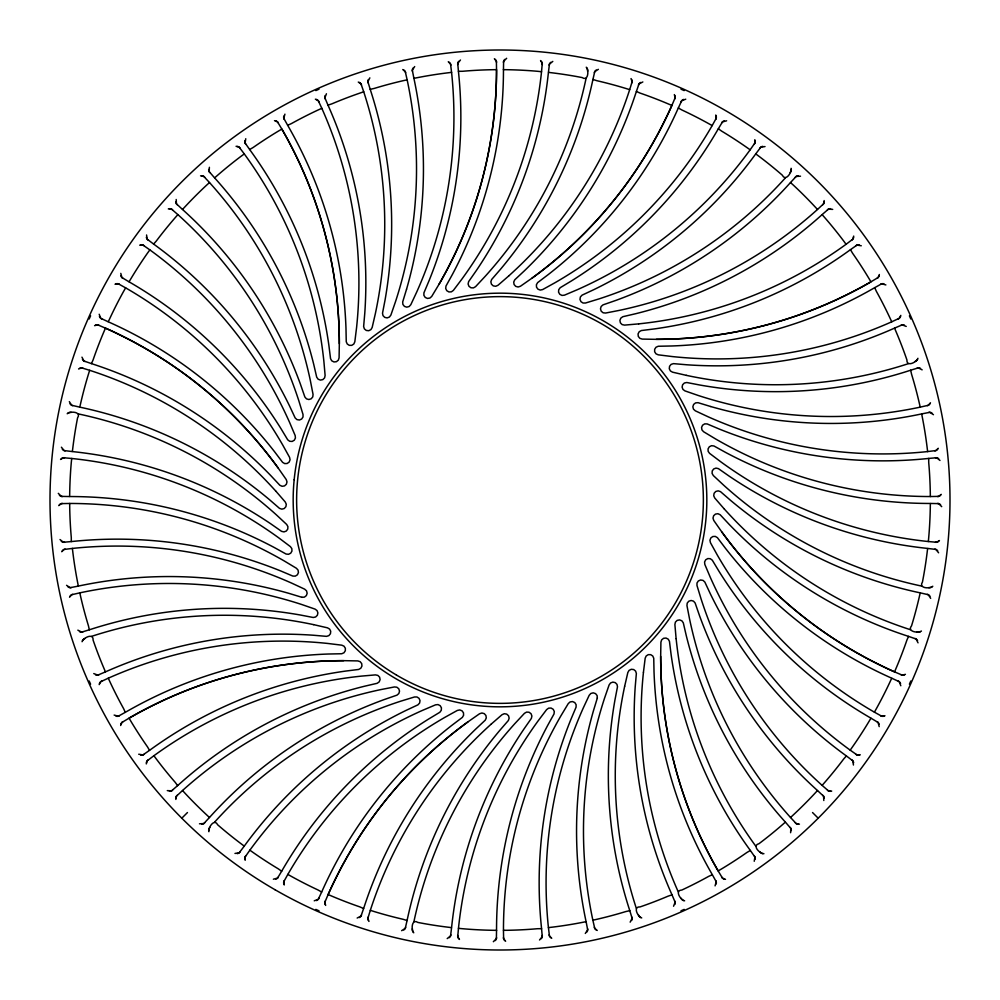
<?xml version="1.0" encoding="UTF-8"?>
<svg xmlns="http://www.w3.org/2000/svg" width="1000" height="1000" viewBox="0 0 1000 1000"><rect width="100%" height="100%" fill="white"/><g stroke="black" fill="none" stroke-linecap="round" stroke-linejoin="round"><path stroke-width="1.5" d="M494.375 58.725L496.388 61.35L496.538 69.65A429.225 429.225 0 0 1 439.038 284.262L431.725 296.425A4.325 4.325 0 0 1 423.913 292.875L429.087 280.625A436.15 436.15 0 0 0 458.462 71.65L457.738 63.375L460.462 60.012M505.625 941.275L503.612 938.65L503.462 930.288A429.225 429.225 0 0 1 560.975 715.725L568.275 703.575A4.325 4.325 0 0 1 576.087 707.125L570.913 719.375A436.15 436.15 0 0 0 541.538 928.35L542.263 936.625L539.538 939.987M496.538 930.675L496.538 930.288A436.15 436.15 0 0 1 547.587 725.588L554.025 713.938A4.325 4.325 0 0 0 546.625 709.6L538.088 720.925A429.225 429.225 0 0 0 458.462 928.35L457.738 936.625L459.462 939.45M503.462 69.325L503.462 69.713A436.15 436.15 0 0 1 452.413 274.413L445.975 286.062A4.325 4.325 0 0 0 453.375 290.4L461.912 279.075A429.225 429.225 0 0 0 541.538 71.65L542.263 63.375L540.538 60.55M274.488 120.65L277.55 121.925L281.825 129.037A429.162 429.162 0 0 1 339.325 343.65L339.087 357.837A4.325 4.325 0 0 1 330.55 358.675L328.9 345.475A436.15 436.15 0 0 0 249.85 149.8L245.087 143L245.763 138.725M725.512 879.35L722.45 878.075L718.138 870.9A429.2 429.2 0 0 1 660.675 656.35L660.913 642.163A4.325 4.325 0 0 1 669.45 641.325L671.1 654.525A436.15 436.15 0 0 0 750.15 850.2L754.912 857L754.237 861.275M146.3 763.925L147.25 760.75L153.925 755.713A429.225 429.225 0 0 1 361.312 676.125L375.438 674.887A4.325 4.325 0 0 1 377.163 683.3L364.2 686.312A436.15 436.15 0 0 0 177.875 785.387L171.6 790.837L167.288 790.612M638.663 323.875A429.225 429.225 0 0 0 846.125 244.25L852.75 239.25L853.7 236.075M208.912 831.7C208 827.525 214.438 818.062 217.662 824.788A430.35 430.35 0 0 0 241.012 843.688L244.25 846.125A436.15 436.15 0 0 1 405.9 710.475L417.95 704.837A4.325 4.325 0 0 0 414.513 696.975L400.95 701.112A429.225 429.225 0 0 0 214.613 822.125M413.913 921.663A429.225 429.225 0 0 1 514.788 723.688L524.45 713.325A4.325 4.325 0 0 1 531.362 718.413L523.75 729.325A436.15 436.15 0 0 0 451.575 927.625L447.55 927.138A430.35 430.35 0 0 1 417.887 922.438C411.7 918.275 410.887 929.65 413.75 932.8M586.087 78.338A429.225 429.225 0 0 1 485.213 276.312L475.55 286.675A4.325 4.325 0 0 1 468.638 281.588L476.25 270.675A436.15 436.15 0 0 0 548.425 72.375L552.45 72.862A430.35 430.35 0 0 1 582.112 77.562C588.3 81.725 589.113 70.35 586.25 67.2M791.087 168.3C792 172.475 785.562 181.938 782.337 175.212A430.35 430.35 0 0 0 758.988 156.312L755.75 153.875A436.15 436.15 0 0 1 594.1 289.525L582.05 295.163A4.325 4.325 0 0 0 585.487 303.025L599.05 298.888A429.225 429.225 0 0 0 785.387 177.875M71.712 458.462L71.287 462.488A430.35 430.35 0 0 0 69.713 492.488L69.65 496.538A436.15 436.15 0 0 1 274.413 547.587L286.062 554.025A4.325 4.325 0 0 0 290.4 546.625L279.075 538.088A429.225 429.225 0 0 0 71.65 458.462L63.375 457.738L60.55 459.462M928.35 541.538L928.713 537.513A430.35 430.35 0 0 0 930.288 507.512L930.35 503.462A436.15 436.15 0 0 1 725.588 452.413L713.938 445.975A4.325 4.325 0 0 0 709.6 453.375L720.925 461.912A429.225 429.225 0 0 0 928.35 541.538L936.625 542.263L939.45 540.538M168.3 208.912L171.6 209.163L177.875 214.613A429.225 429.225 0 0 1 298.888 400.962L303.025 414.513A4.325 4.325 0 0 1 295.163 417.95L289.525 405.9A436.15 436.15 0 0 0 153.875 244.25L147.25 239.25L146.562 234.975M447.2 938.6L450.562 935.875L451.538 927.962M552.8 61.4L549.438 64.125L548.462 72.038M853.438 765.025L852.75 760.75L846.125 755.75A436.15 436.15 0 0 1 710.475 594.1L704.837 582.05A4.325 4.325 0 0 0 696.975 585.487L701.112 599.05A429.225 429.225 0 0 0 822.125 785.387L828.4 790.837L831.7 791.087M541.538 71.712L537.513 71.287A430.35 430.35 0 0 0 507.512 69.713L503.462 69.65L503.612 61.35L506.662 58.288M458.462 928.35L462.488 928.713A430.35 430.35 0 0 0 492.488 930.288L496.538 930.35L496.388 938.65L493.338 941.712M643.438 672.288L645.175 658.213A4.325 4.325 0 0 1 653.75 658.263L654.013 671.562A436.15 436.15 0 0 0 712.175 874.425L716.2 881.688L715.075 885.863M120.65 725.512L121.925 722.45L129.1 718.138A429.225 429.225 0 0 1 343.65 660.662L357.837 660.913A4.325 4.325 0 0 1 358.675 669.45L345.475 671.1A436.15 436.15 0 0 0 149.8 750.15L143 754.912L138.725 754.237M284.925 114.138L283.8 118.312L287.85 125.638A436.15 436.15 0 0 1 345.988 328.438L346.25 341.737A4.325 4.325 0 0 0 354.825 341.788L356.562 327.713A429.2 429.2 0 0 0 321.8 108.263L318.288 100.738L315.375 99.162M861.275 245.763L857 245.087L850.2 249.85A436.15 436.15 0 0 1 654.525 328.9L641.325 330.55A4.325 4.325 0 0 0 642.163 339.087L656.35 339.338A429.225 429.225 0 0 0 870.962 281.825L878.075 277.55L879.35 274.488M175.825 799.45L176.438 796.2L182.55 790.487A429.225 429.225 0 0 1 380.487 689.663L394.4 686.95A4.325 4.325 0 0 1 396.987 695.138L384.425 699.488A436.15 436.15 0 0 0 209.462 817.5L203.8 823.562L199.488 823.8M491.325 724A429.225 429.225 0 0 0 370.312 910.35L367.875 918.3L368.988 921.425M508.663 276A429.225 429.225 0 0 0 629.688 89.65L632.125 81.7L631.013 78.575M824.175 200.55L823.562 203.8L817.5 209.462A429.225 429.225 0 0 1 619.513 310.338L605.6 313.05A4.325 4.325 0 0 1 603.013 304.862L615.575 300.512A436.15 436.15 0 0 0 790.537 182.5L796.2 176.438L800.512 176.2M200.55 175.825L203.8 176.438L209.462 182.5A429.225 429.225 0 0 1 310.338 380.487L313.05 394.4A4.325 4.325 0 0 1 304.862 396.987L300.512 384.425A436.15 436.15 0 0 0 182.5 209.462L176.438 203.8L176.2 199.488M401.637 930.675L405.275 928.312L407.15 920.163A436.15 436.15 0 0 1 499.65 730.55L508.363 720.5A4.325 4.325 0 0 0 502.025 714.712L491.312 724.013M598.362 69.325L594.725 71.688L592.863 79.775A436.15 436.15 0 0 1 500.35 269.45L491.637 279.5A4.325 4.325 0 0 0 497.975 285.287L508.688 275.988M823.8 800.512L823.562 796.2L817.5 790.537A436.15 436.15 0 0 1 699.488 615.575L695.138 603.013A4.325 4.325 0 0 0 686.95 605.6L689.663 619.525A429.225 429.225 0 0 0 790.537 817.5L796.2 823.562L799.45 824.175M407.075 920.55L403.188 919.312A430.35 430.35 0 0 1 374.175 911.55L370.312 910.325M592.925 79.45L596.812 80.688A430.35 430.35 0 0 1 625.825 88.45L629.688 89.65M624.65 686.338L627.837 672.513A4.325 4.325 0 0 1 636.362 673.475L635.225 686.725A436.15 436.15 0 0 0 671.875 894.55L675.125 902.2L673.562 906.237M99.162 684.625L100.738 681.712L108.325 678.175A429.225 429.225 0 0 1 327.725 643.45L341.788 645.175A4.325 4.325 0 0 1 341.737 653.75L328.438 654.013A436.15 436.15 0 0 0 125.575 712.175L118.312 716.2L114.138 715.075M326.438 93.763L324.875 97.8L328.15 105.512A436.15 436.15 0 0 1 364.775 313.275L363.638 326.525A4.325 4.325 0 0 0 372.163 327.488L375.35 313.663A429.2 429.2 0 0 0 363.725 91.788L361.012 83.938L358.288 82.062M885.863 284.925L881.688 283.8L874.425 287.825A436.15 436.15 0 0 1 671.562 345.988L658.263 346.25A4.325 4.325 0 0 0 658.213 354.825L672.288 356.562A429.225 429.225 0 0 0 891.737 321.8L899.262 318.288L900.837 315.375M357.163 918.037L361.012 916.062L363.725 908.213A436.15 436.15 0 0 1 475.55 729.25L485.262 720.163A4.325 4.325 0 0 0 479.562 713.75L467.95 721.875A429.225 429.225 0 0 0 328.125 894.55L324.875 902.2L325.65 905.413M642.837 81.962L638.987 83.938L636.275 91.788A436.15 436.15 0 0 1 524.45 270.75L514.738 279.837A4.325 4.325 0 0 0 520.438 286.25L532.05 278.125A429.225 429.225 0 0 0 671.875 105.45L675.125 97.8L674.35 94.588M78.575 368.988L81.7 367.875L89.65 370.312L88.45 374.175A430.35 430.35 0 0 0 80.688 403.188L79.775 407.137A436.15 436.15 0 0 1 269.45 499.65L279.5 508.363A4.325 4.325 0 0 0 285.287 502.025L275.988 491.312M921.425 631.013C917.975 633.538 906.712 631.512 911.55 625.825A430.35 430.35 0 0 0 919.312 596.812L920.225 592.863A436.15 436.15 0 0 1 730.55 500.35L720.5 491.637A4.325 4.325 0 0 0 714.712 497.975L724.013 508.688M214.387 177.625L209.163 171.6L209.387 167.288M790.612 832.712L790.837 828.4L785.612 822.375M363.625 908.538L359.888 906.9A430.35 430.35 0 0 1 331.85 896.137L328.137 894.525A429.2 429.2 0 0 1 467.95 721.888M636.375 91.463L640.113 93.1A430.35 430.35 0 0 1 668.15 103.863L671.875 105.45A429.162 429.162 0 0 1 532.05 278.113M82.062 641.712C83.362 637.638 93.663 632.663 93.1 640.113A430.35 430.35 0 0 0 103.863 668.15L105.45 671.875A436.15 436.15 0 0 1 313.275 635.225L326.525 636.362A4.325 4.325 0 0 0 327.488 627.837L313.663 624.65M369.85 77.85L367.875 81.7L370.312 89.65A436.15 436.15 0 0 1 385.025 300.163L382.512 313.225A4.325 4.325 0 0 0 390.887 315.062L395.513 301.663A429.2 429.2 0 0 0 407.137 79.775L405.275 71.688L402.75 69.538M630.15 922.15L632.125 918.3L629.688 910.35A436.15 436.15 0 0 1 614.975 699.837L617.487 686.775A4.325 4.325 0 0 0 609.113 684.938L604.487 698.337A429.225 429.225 0 0 0 592.863 920.225L594.725 928.312L597.25 930.462M686.338 375.35L672.513 372.163A4.325 4.325 0 0 1 673.475 363.638L686.725 364.775A436.15 436.15 0 0 0 894.55 328.125L896.137 331.85A430.35 430.35 0 0 1 906.9 359.888C906.388 367.325 916.637 362.35 917.938 358.288M314.25 900.812L318.288 899.262L321.8 891.737A436.15 436.15 0 0 1 451.725 725.438L462.337 717.412A4.325 4.325 0 0 0 457.337 710.438L444.938 717.312A429.225 429.225 0 0 0 287.825 874.425L283.8 881.688L284.237 884.975M685.75 99.188L681.712 100.738L678.2 108.263A436.15 436.15 0 0 1 548.275 274.562L537.663 282.587A4.325 4.325 0 0 0 542.663 289.562L555.062 282.688A429.225 429.225 0 0 0 712.175 125.575L716.2 118.312L715.763 115.025M89.188 318.988L90.6 315.825M909.4 684.175L910.812 681.012M321.662 892.038L318.125 890.025A430.35 430.35 0 0 1 291.363 876.388L287.838 874.4M678.337 107.963L681.875 109.975A430.35 430.35 0 0 1 708.637 123.612L712.175 125.575M69.538 597.25L71.688 594.725L79.837 592.85A429.225 429.225 0 0 1 301.675 604.487L315.062 609.113A4.325 4.325 0 0 1 313.225 617.487L300.163 614.975A436.15 436.15 0 0 0 89.65 629.688L81.7 632.125L77.85 630.15M414.688 66.55L412.325 70.188L413.837 78.012M585.312 933.45L587.675 929.812L586.163 921.988M922.15 369.85L918.3 367.875L910.35 370.312A436.15 436.15 0 0 1 699.837 385.025L686.775 382.512A4.325 4.325 0 0 0 684.938 390.887L698.337 395.513A429.225 429.225 0 0 0 920.225 407.137L928.312 405.275L930.462 402.75M273.375 879.2L277.55 878.075L281.825 870.962A436.15 436.15 0 0 1 428.425 719.163L439.812 712.288A4.325 4.325 0 0 0 435.575 704.825L422.525 710.362A429.225 429.225 0 0 0 249.85 850.2L245.087 857L245.175 860.312M726.625 120.8L722.45 121.925L718.175 129.037A436.15 436.15 0 0 1 571.575 280.837L560.188 287.712A4.325 4.325 0 0 0 564.425 295.175L577.475 289.637A429.225 429.225 0 0 0 750.15 149.8L754.912 143L754.825 139.688M125.638 287.863L123.612 291.363A430.35 430.35 0 0 0 109.975 318.125L108.263 321.8A436.15 436.15 0 0 1 274.562 451.725L282.587 462.337A4.325 4.325 0 0 0 289.562 457.337L282.688 444.938A429.225 429.225 0 0 0 125.575 287.825L118.312 283.8L115.025 284.237M874.425 712.175L876.388 708.637A430.35 430.35 0 0 0 890.025 681.875L891.737 678.2A436.15 436.15 0 0 1 725.438 548.275L717.412 537.663A4.325 4.325 0 0 0 710.438 542.663L717.312 555.062A429.225 429.225 0 0 0 874.425 712.175L881.688 716.2L884.975 715.763M281.663 871.25L278.35 868.875A430.35 430.35 0 0 1 253.162 852.525L249.862 850.175M718.337 128.75L721.65 131.125A430.35 430.35 0 0 1 746.838 147.475L750.15 149.8M61.725 551.725L64.125 549.438L72.438 548.425M927.562 451.575L935.875 450.562L938.275 448.275M149.863 249.887L147.475 253.162A430.35 430.35 0 0 0 131.125 278.35L129.037 281.825A436.15 436.15 0 0 1 280.837 428.425L287.712 439.812A4.325 4.325 0 0 0 295.175 435.575L289.637 422.525A429.225 429.225 0 0 0 149.8 249.85L143 245.087L139.688 245.175M850.2 750.15L852.525 746.838A430.35 430.35 0 0 0 868.875 721.65L870.962 718.175A436.15 436.15 0 0 1 719.163 571.575L712.288 560.188A4.325 4.325 0 0 0 704.825 564.425L710.362 577.475A429.225 429.225 0 0 0 850.2 750.15L857 754.912L860.312 754.825M234.975 853.438L239.25 852.75L244.05 846.388M765.025 146.562L760.75 147.25L755.95 153.613M58.725 505.625L61.35 503.612L69.713 503.462A429.225 429.225 0 0 1 284.275 560.975L296.425 568.275A4.325 4.325 0 0 1 292.875 576.087L280.625 570.913A436.15 436.15 0 0 0 71.65 541.538L63.375 542.263L60.012 539.538M939.987 460.462L936.625 457.738L928.35 458.462A436.15 436.15 0 0 1 719.375 429.087L707.125 423.913A4.325 4.325 0 0 0 703.575 431.725L715.738 439.038A429.225 429.225 0 0 0 930.35 496.538L938.65 496.388L941.275 494.375M182.5 209.462L185.263 206.5A430.35 430.35 0 0 1 206.5 185.263L209.513 182.55M817.5 790.537L814.737 793.5A430.35 430.35 0 0 1 793.5 814.737L790.537 817.5M790.487 182.55L793.5 185.263A430.35 430.35 0 0 1 814.737 206.5L817.5 209.462M209.462 817.5L206.5 814.737A430.35 430.35 0 0 1 185.263 793.5L182.525 790.512M181.8 818.2L187.463 812.537M832.712 209.387L828.4 209.163L822.375 214.387M177.625 785.612L175.212 782.337A430.35 430.35 0 0 1 156.312 758.988L153.9 755.738M67.2 413.75C70.362 410.887 81.775 411.725 77.562 417.887A430.35 430.35 0 0 0 72.862 447.55L72.375 451.575A436.15 436.15 0 0 1 270.675 523.75L281.588 531.362A4.325 4.325 0 0 0 286.675 524.45L276.3 514.788A429.225 429.225 0 0 0 78.338 413.913M921.663 586.087A429.225 429.225 0 0 1 723.688 485.213L713.325 475.55A4.325 4.325 0 0 1 718.413 468.638L729.325 476.25A436.15 436.15 0 0 0 927.625 548.425L927.138 552.45A430.35 430.35 0 0 1 922.438 582.112C918.275 588.3 929.65 589.113 932.8 586.25M244.288 153.925L241.012 156.312A430.35 430.35 0 0 0 217.662 175.212L214.613 177.875A436.15 436.15 0 0 1 313.688 364.2L316.7 377.163A4.325 4.325 0 0 0 325.112 375.438L323.875 361.3A429.225 429.225 0 0 0 244.25 153.875L239.25 147.25L236.075 146.3M763.925 853.7C759.65 853.713 751.737 845.45 758.988 843.688A430.35 430.35 0 0 0 782.337 824.788L785.387 822.125A436.15 436.15 0 0 1 686.312 635.8L683.3 622.837A4.325 4.325 0 0 0 674.887 624.562L676.125 638.7M149.537 750.35L147.475 746.838A430.35 430.35 0 0 1 131.125 721.65L129.062 718.162A429.2 429.2 0 0 1 343.65 660.675M850.462 249.65L852.525 253.162A430.35 430.35 0 0 1 868.875 278.35L870.962 281.825A429.2 429.2 0 0 1 656.35 339.325M846.075 244.288L843.688 241.012A430.35 430.35 0 0 0 824.788 217.662L822.125 214.613A436.15 436.15 0 0 1 635.8 313.688L622.837 316.7A4.325 4.325 0 0 0 624.562 325.112L638.7 323.875M125.288 712.337L123.612 708.637A430.35 430.35 0 0 1 109.975 681.875L108.287 678.188M874.712 287.663L876.388 291.363A430.35 430.35 0 0 1 890.025 318.125L891.737 321.8M94.588 325.65L97.8 324.875L105.512 328.15A429.225 429.225 0 0 1 278.125 467.95L286.25 479.562A4.325 4.325 0 0 1 279.837 485.262L270.75 475.55A436.15 436.15 0 0 0 91.788 363.725L83.938 361.012L81.962 357.163M918.037 642.837L916.062 638.987L908.213 636.275A436.15 436.15 0 0 1 729.25 524.45L720.163 514.738A4.325 4.325 0 0 0 713.75 520.438L721.875 532.05A429.225 429.225 0 0 0 894.55 671.875L902.2 675.125L905.413 674.35M321.825 108.325L318.125 109.975A430.35 430.35 0 0 0 291.363 123.612L287.663 125.288M684.625 900.837C680.438 899.975 674.412 890.238 681.875 890.025A430.35 430.35 0 0 0 708.637 876.388L712.337 874.712M315.825 90.6L318.988 89.188M93.763 673.562L97.8 675.125L105.15 672.013M906.237 326.438L902.2 324.875L894.85 327.987M681.012 910.812L684.175 909.4M89.325 629.8L88.45 625.825A430.35 430.35 0 0 1 80.688 596.812L79.8 592.85M910.675 370.2L911.55 374.175A430.35 430.35 0 0 1 919.312 403.188L920.225 407.137M407.15 79.837L403.188 80.688A430.35 430.35 0 0 0 374.175 88.45L370.2 89.325M592.863 920.225L596.812 919.312A430.35 430.35 0 0 0 625.825 911.55L629.8 910.675M66.55 585.312L70.188 587.675L78.012 586.163M933.45 414.688L929.812 412.325L921.988 413.837M71.312 541.575L71.287 537.513A430.35 430.35 0 0 1 69.713 507.512L69.688 503.462M928.688 458.425L928.713 462.488A430.35 430.35 0 0 1 930.288 492.488L930.35 496.538M503.462 930.312L507.512 930.288A430.35 430.35 0 0 0 537.513 928.713L541.575 928.688M58.288 493.338L61.35 496.388L69.325 496.538M941.712 506.662L938.65 503.612L930.675 503.462M61.4 447.2L64.125 450.562L72.038 451.538M938.6 552.8L935.875 549.438L927.962 548.462M69.325 401.637L71.688 405.275L79.45 407.075M930.675 598.362L928.312 594.725L920.55 592.925M91.463 363.625L93.1 359.888A430.35 430.35 0 0 1 103.863 331.85L105.475 328.137A429.162 429.162 0 0 1 278.113 467.95M908.538 636.375L906.9 640.113A430.35 430.35 0 0 1 896.137 668.15L894.55 671.875A429.162 429.162 0 0 1 721.888 532.05M89.65 370.312L89.712 370.325A429.225 429.225 0 0 1 276 491.337M672.013 894.85L668.15 896.137A430.35 430.35 0 0 1 640.113 906.9C632.675 906.388 637.65 916.637 641.712 917.938M681.012 89.188L684.175 90.6M99.188 314.25L100.738 318.288L107.963 321.662M900.812 685.75L899.262 681.712L892.038 678.337M315.825 909.4L318.988 910.812M120.8 273.375L121.925 277.55L128.75 281.663M879.2 726.625L878.075 722.45L871.25 718.337M448.275 61.725L450.562 64.125L451.575 72.438M548.425 927.562L549.438 935.875L551.725 938.275M153.613 244.05L156.312 241.012A430.35 430.35 0 0 1 175.212 217.662L177.875 214.613M846.388 755.95L843.688 758.988A430.35 430.35 0 0 1 824.788 782.337L822.125 785.387M812.537 812.537L818.2 818.2M249.65 149.537L253.162 147.475A430.35 430.35 0 0 1 278.35 131.125L281.863 129.1A429.225 429.225 0 0 1 339.338 343.65M750.35 850.462L746.838 852.525A430.35 430.35 0 0 1 721.65 868.875L718.162 870.938A429.225 429.225 0 0 1 660.662 656.35M909.4 315.825L910.812 318.988M89.188 681.012L90.6 684.175M327.987 105.15L331.85 103.863A430.35 430.35 0 0 1 359.888 93.1L363.725 91.788M458.425 71.312L462.488 71.287A430.35 430.35 0 0 1 492.488 69.713L496.538 69.65A429.162 429.162 0 0 1 439.025 284.262M938.675 541.35A4.325 4.325 0 0 1 935.5 542.288M934.775 549.175A4.325 4.325 0 0 1 937.688 550.763M716.2 116.075A4.325 4.325 0 0 1 715.763 119.35M721.762 122.812A4.325 4.325 0 0 1 724.388 120.8M631.912 917.188A4.325 4.325 0 0 1 631.65 920.487M412.413 71.312A4.325 4.325 0 0 1 413.025 68.05M403.775 70.025A4.325 4.325 0 0 1 405.65 72.75M594.35 72.75A4.325 4.325 0 0 1 596.225 70.025M586.975 68.05A4.325 4.325 0 0 1 587.587 71.312M928.688 412.413A4.325 4.325 0 0 1 931.95 413.025M859.225 755.15A4.325 4.325 0 0 1 856 754.375M851.938 759.975A4.325 4.325 0 0 1 853.662 762.8M908.213 363.725A429.225 429.225 0 0 1 686.3 375.35M209.8 172.537A4.325 4.325 0 0 1 208.7 169.412M64.5 542.288A4.325 4.325 0 0 1 61.325 541.35M62.312 550.763A4.325 4.325 0 0 1 65.225 549.175M201.675 175.738A4.325 4.325 0 0 1 204.662 177.162M84.95 361.5A4.325 4.325 0 0 1 82.438 359.35M245.625 144A4.325 4.325 0 0 1 244.85 140.775M237.2 146.337A4.325 4.325 0 0 1 240.025 148.062M898.3 681.125A4.325 4.325 0 0 1 900.575 683.525M904.425 674.887A4.325 4.325 0 0 1 901.112 674.8M98.888 674.8A4.325 4.325 0 0 1 95.575 674.887M927.25 594.35A4.325 4.325 0 0 1 929.975 596.225M931.95 586.975A4.325 4.325 0 0 1 928.688 587.587M856 245.625A4.325 4.325 0 0 1 859.225 244.85M853.662 237.2A4.325 4.325 0 0 1 851.938 240.025M368.088 82.812A4.325 4.325 0 0 1 368.35 79.513M638.5 84.95A4.325 4.325 0 0 1 640.65 82.438M631.65 79.513A4.325 4.325 0 0 1 631.912 82.812M144 754.375A4.325 4.325 0 0 1 140.775 755.15M146.337 762.8A4.325 4.325 0 0 1 148.062 759.975M240.025 851.938A4.325 4.325 0 0 1 237.2 853.662M244.85 859.225A4.325 4.325 0 0 1 245.625 856M715.763 880.65A4.325 4.325 0 0 1 716.2 883.925M937.688 449.237A4.325 4.325 0 0 1 934.775 450.825M935.5 457.713A4.325 4.325 0 0 1 938.675 458.65M759.975 148.062A4.325 4.325 0 0 1 762.8 146.337M495.275 59.413A4.325 4.325 0 0 1 496.538 62.462M503.462 62.462A4.325 4.325 0 0 1 504.725 59.413M755.15 140.775A4.325 4.325 0 0 1 754.375 144M95.575 325.112A4.325 4.325 0 0 1 98.888 325.2M101.7 318.875A4.325 4.325 0 0 1 99.425 316.475M636.275 908.213A429.225 429.225 0 0 1 624.65 686.325M640.65 917.562A4.325 4.325 0 0 1 638.5 915.05M542.288 935.5A4.325 4.325 0 0 1 541.35 938.675M283.8 883.925A4.325 4.325 0 0 1 284.237 880.65M278.238 877.188A4.325 4.325 0 0 1 275.613 879.2M496.538 937.537A4.325 4.325 0 0 1 495.275 940.588M504.725 940.588A4.325 4.325 0 0 1 503.462 937.537M877.188 721.762A4.325 4.325 0 0 1 879.2 724.388M790.2 827.463A4.325 4.325 0 0 1 791.3 830.588M798.325 824.262A4.325 4.325 0 0 1 795.337 822.837M883.925 716.2A4.325 4.325 0 0 1 880.65 715.763M541.35 61.325A4.325 4.325 0 0 1 542.288 64.5M824.262 201.675A4.325 4.325 0 0 1 822.837 204.662M549.175 65.225A4.325 4.325 0 0 1 550.763 62.312M79.513 368.35A4.325 4.325 0 0 1 82.812 368.088M915.05 638.5A4.325 4.325 0 0 1 917.562 640.65M910.35 629.688A429.225 429.225 0 0 1 724 508.675M920.487 631.65A4.325 4.325 0 0 1 917.188 631.912M99.425 683.525A4.325 4.325 0 0 1 101.7 681.125M204.662 822.837A4.325 4.325 0 0 1 201.675 824.262M208.7 830.588A4.325 4.325 0 0 1 209.8 827.463M755.75 846.125A429.225 429.225 0 0 1 676.125 638.663M822.837 795.337A4.325 4.325 0 0 1 824.262 798.325M830.588 791.3A4.325 4.325 0 0 1 827.463 790.2M917.188 368.088A4.325 4.325 0 0 1 920.487 368.35M917.562 359.35A4.325 4.325 0 0 1 915.05 361.5M937.537 503.462A4.325 4.325 0 0 1 940.588 504.725M940.588 495.275A4.325 4.325 0 0 1 937.537 496.538M674.887 95.575A4.325 4.325 0 0 1 674.8 98.888M681.125 101.7A4.325 4.325 0 0 1 683.525 99.425M318.875 898.3A4.325 4.325 0 0 1 316.475 900.575M325.112 904.425A4.325 4.325 0 0 1 325.2 901.112M361.5 915.05A4.325 4.325 0 0 1 359.35 917.562M795.337 177.162A4.325 4.325 0 0 1 798.325 175.738M791.3 169.412A4.325 4.325 0 0 1 790.2 172.537M119.35 715.763A4.325 4.325 0 0 1 116.075 716.2M120.8 724.388A4.325 4.325 0 0 1 122.812 721.762M457.713 64.5A4.325 4.325 0 0 1 458.65 61.325M449.237 62.312A4.325 4.325 0 0 1 450.825 65.225M359.35 82.438A4.325 4.325 0 0 1 361.5 84.95M458.65 938.675A4.325 4.325 0 0 1 457.713 935.5M450.825 934.775A4.325 4.325 0 0 1 449.237 937.688M405.65 927.25A4.325 4.325 0 0 1 403.775 929.975M413.025 931.95A4.325 4.325 0 0 1 412.413 928.688M65.225 450.825A4.325 4.325 0 0 1 62.312 449.237M61.325 458.65A4.325 4.325 0 0 1 64.5 457.713M901.112 325.2A4.325 4.325 0 0 1 904.425 325.112M900.575 316.475A4.325 4.325 0 0 1 898.3 318.875M148.062 240.025A4.325 4.325 0 0 1 146.337 237.2M140.775 244.85A4.325 4.325 0 0 1 144 245.625M678.2 891.737A429.225 429.225 0 0 1 643.45 672.25M683.525 900.575A4.325 4.325 0 0 1 681.125 898.3M674.8 901.112A4.325 4.325 0 0 1 674.887 904.425M316.475 99.425A4.325 4.325 0 0 1 318.875 101.7M325.2 98.888A4.325 4.325 0 0 1 325.112 95.575M368.35 920.487A4.325 4.325 0 0 1 368.088 917.188M880.65 284.237A4.325 4.325 0 0 1 883.925 283.8M879.2 275.613A4.325 4.325 0 0 1 877.188 278.238M724.388 879.2A4.325 4.325 0 0 1 721.762 877.188M929.975 403.775A4.325 4.325 0 0 1 927.25 405.65M754.375 856A4.325 4.325 0 0 1 755.15 859.225M762.8 853.662A4.325 4.325 0 0 1 759.975 851.938M827.463 209.8A4.325 4.325 0 0 1 830.588 208.7M172.537 790.2A4.325 4.325 0 0 1 169.412 791.3M175.738 798.325A4.325 4.325 0 0 1 177.162 795.337M596.225 929.975A4.325 4.325 0 0 1 594.35 927.25M550.763 937.688A4.325 4.325 0 0 1 549.175 934.775M587.587 928.688A4.325 4.325 0 0 1 586.975 931.95M91.788 636.275A429.225 429.225 0 0 1 313.675 624.65M82.438 640.65A4.325 4.325 0 0 1 84.95 638.5M70.025 596.225A4.325 4.325 0 0 1 72.75 594.35M82.812 631.912A4.325 4.325 0 0 1 79.513 631.65M59.413 504.725A4.325 4.325 0 0 1 62.462 503.462M71.312 587.587A4.325 4.325 0 0 1 68.05 586.975M68.05 413.025A4.325 4.325 0 0 1 71.312 412.413M62.462 496.538A4.325 4.325 0 0 1 59.413 495.275M72.75 405.65A4.325 4.325 0 0 1 70.025 403.775M275.613 120.8A4.325 4.325 0 0 1 278.238 122.812M284.237 119.35A4.325 4.325 0 0 1 283.8 116.075M169.412 208.7A4.325 4.325 0 0 1 172.537 209.8M177.162 204.662A4.325 4.325 0 0 1 175.738 201.675M116.075 283.8A4.325 4.325 0 0 1 119.35 284.237M122.812 278.238A4.325 4.325 0 0 1 120.8 275.613M294.163 479.775L293.837 483.375A206.825 206.825 0 0 0 293.175 501.4L293.238 505.012A206.825 206.825 0 0 0 294.462 523.013L294.887 526.6A206.825 206.825 0 0 0 297.987 544.375L298.8 547.888A206.825 206.825 0 0 0 303.738 565.25L304.9 568.663A206.825 206.825 0 0 0 311.625 585.4L313.15 588.675A206.825 206.825 0 0 0 321.587 604.625L323.438 607.725A206.825 206.825 0 0 0 333.5 622.7L335.662 625.588A206.825 206.825 0 0 0 347.238 639.438L349.7 642.075A206.825 206.825 0 0 0 362.65 654.638L365.375 657.013A206.825 206.825 0 0 0 379.562 668.15L382.525 670.225A206.825 206.825 0 0 0 397.8 679.812L400.962 681.575A206.825 206.825 0 0 0 417.163 689.513L420.475 690.925A206.825 206.825 0 0 0 437.425 697.138L440.875 698.2A206.825 206.825 0 0 0 458.375 702.6L461.912 703.288A206.825 206.825 0 0 0 479.775 705.837L483.375 706.162A206.825 206.825 0 0 0 501.4 706.825L505.012 706.762A206.825 206.825 0 0 0 523.013 705.537L526.6 705.113A206.825 206.825 0 0 0 544.375 702.013L547.888 701.2A206.825 206.825 0 0 0 565.25 696.263L568.663 695.1A206.825 206.825 0 0 0 585.4 688.375L588.675 686.85A206.825 206.825 0 0 0 604.625 678.413L607.725 676.562A206.825 206.825 0 0 0 622.7 666.5L625.588 664.338A206.825 206.825 0 0 0 639.438 652.763L642.075 650.3A206.825 206.825 0 0 0 654.638 637.35L657.013 634.625A206.825 206.825 0 0 0 668.15 620.438L670.225 617.475A206.825 206.825 0 0 0 679.812 602.2L681.575 599.038A206.825 206.825 0 0 0 689.513 582.837L690.925 579.525A206.825 206.825 0 0 0 697.138 562.575L698.2 559.125A206.825 206.825 0 0 0 702.6 541.625L703.288 538.088A206.825 206.825 0 0 0 705.837 520.225L706.162 516.625A206.825 206.825 0 0 0 706.825 498.6L706.762 494.988A206.825 206.825 0 0 0 705.537 476.987L705.113 473.4A206.825 206.825 0 0 0 702.013 455.625L701.2 452.113A206.825 206.825 0 0 0 696.263 434.75L695.1 431.337A206.825 206.825 0 0 0 688.375 414.6L686.85 411.325A206.825 206.825 0 0 0 678.413 395.375L676.562 392.275A206.825 206.825 0 0 0 666.5 377.3L664.338 374.412A206.825 206.825 0 0 0 652.763 360.562L650.3 357.925A206.825 206.825 0 0 0 637.35 345.363L634.625 342.987A206.825 206.825 0 0 0 620.438 331.85L617.475 329.775A206.825 206.825 0 0 0 602.2 320.188L599.038 318.425A206.825 206.825 0 0 0 582.837 310.487L579.525 309.075A206.825 206.825 0 0 0 562.575 302.863L559.125 301.8A206.825 206.825 0 0 0 541.625 297.4L538.088 296.712A206.825 206.825 0 0 0 520.225 294.163L516.625 293.837A206.825 206.825 0 0 0 498.6 293.175L494.988 293.238A206.825 206.825 0 0 0 476.987 294.462L473.4 294.887A206.825 206.825 0 0 0 455.625 297.987L452.113 298.8A206.825 206.825 0 0 0 434.75 303.738L431.337 304.9A206.825 206.825 0 0 0 414.6 311.625L411.325 313.15A206.825 206.825 0 0 0 395.375 321.587L392.275 323.438A206.825 206.825 0 0 0 377.3 333.5L374.412 335.662A206.825 206.825 0 0 0 360.562 347.238L357.925 349.7A206.825 206.825 0 0 0 345.363 362.65L342.987 365.375A206.825 206.825 0 0 0 331.85 379.562L329.775 382.525A206.825 206.825 0 0 0 320.188 397.8L318.425 400.962A206.825 206.825 0 0 0 310.487 417.163L309.075 420.475A206.825 206.825 0 0 0 302.863 437.425L301.8 440.875A206.825 206.825 0 0 0 297.4 458.375L296.712 461.912A206.825 206.825 0 0 0 294.163 479.775M406.55 289.237L402.675 301.962A4.325 4.325 0 0 0 410.825 304.675L416.812 291.825A429.225 429.225 0 0 0 451.575 72.375L447.55 72.862A430.35 430.35 0 0 0 417.887 77.562L413.913 78.338A436.15 436.15 0 0 1 406.55 289.237M597.325 698.037L593.45 710.763A436.15 436.15 0 0 0 586.087 921.663L582.112 922.438A430.35 430.35 0 0 1 552.45 927.138L548.425 927.6A429.225 429.225 0 0 1 583.188 708.162L589.175 695.325A4.325 4.325 0 0 1 597.325 698.037M710.763 406.55L698.037 402.675A4.325 4.325 0 0 0 695.325 410.825L708.175 416.812A429.225 429.225 0 0 0 927.625 451.575L927.138 447.55A430.35 430.35 0 0 0 922.438 417.887L921.663 413.913A436.15 436.15 0 0 1 710.763 406.55M301.962 597.325L289.237 593.45A436.15 436.15 0 0 0 78.338 586.087L77.562 582.112A430.35 430.35 0 0 1 72.862 552.45L72.4 548.425A429.225 429.225 0 0 1 291.85 583.2L304.675 589.175A4.325 4.325 0 0 1 301.962 597.325M275 889.712A450 450 0 0 0 950 500A450 450 0 0 0 275 110.288A450 450 0 0 0 275 889.712M396.438 675.025A203.363 203.363 0 0 0 703.35 502.175A203.363 203.363 0 0 0 400.2 322.8A203.363 203.363 0 0 0 396.438 675.025"/></g></svg>
